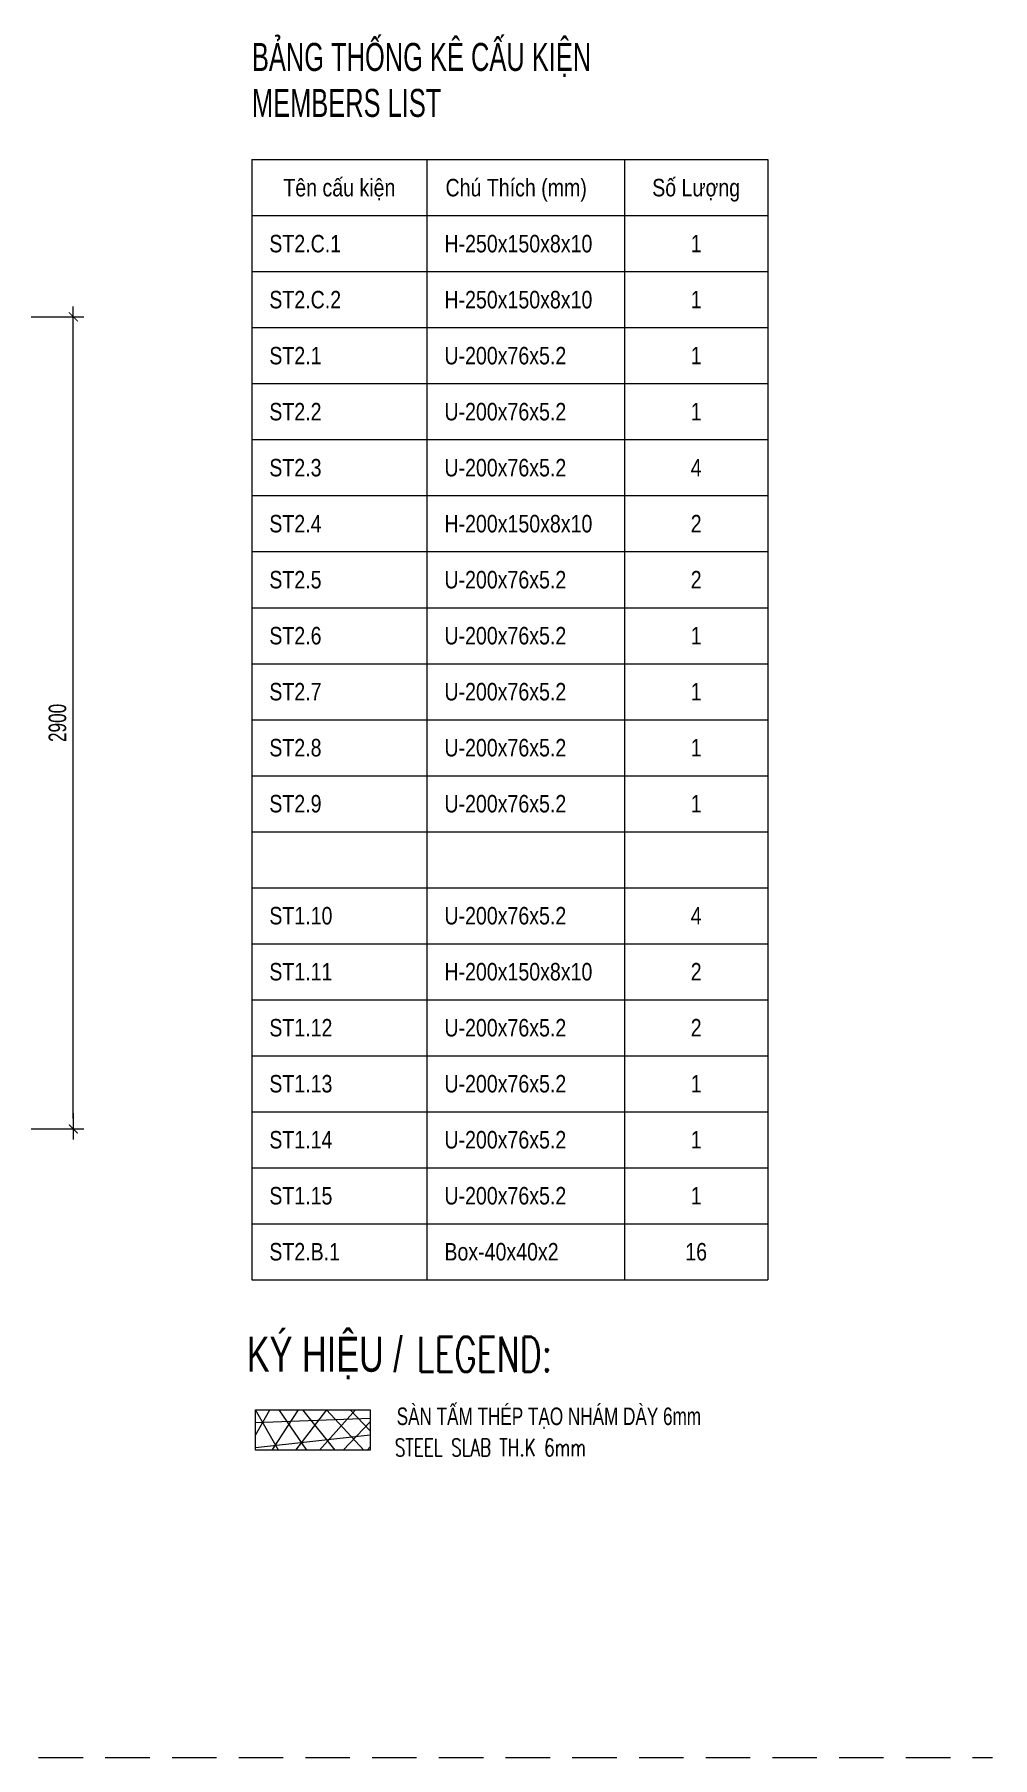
# Model space of a CAD drawing. Header units: millimetres. Extents: x 80771 to 163038, y -101774 to -59328.
# Drawn here: x 116307 to 119727, y -65653 to -59499 of the extents above; entities that cross this region are included whole.
import ezdxf
from ezdxf.enums import TextEntityAlignment as Align

# ---------------------------------------------------------------- set-up
doc = ezdxf.new("R2010")
doc.units = ezdxf.units.MM
doc.linetypes.add('HIDDEN2', pattern=[4.762499999999999, 3.175, -1.5875])
for name, color, linetype, lineweight in [('NDC_S-CONT', 3, 'Continuous', 20), ('NDC_S-HTCH-MAT', 8, 'Continuous', 15), ('NDC_S-TABL', 3, 'Continuous', 20), ('NDC_S-TEXT-EN', 2, 'Continuous', 20), ('NDC_S-TEXT-VIE', 7, 'Continuous', 20), ('NDC_S_DIM', 1, 'Continuous', 15), ('NDC_S_HIDDEN', 8, 'HIDDEN2', 13)]:
    doc.layers.add(name, color=color, linetype=linetype, lineweight=lineweight)
doc.styles.add('NDC_ARIAL', font='arial.ttf', dxfattribs={"width": 0.85})
doc.styles.add('NDC_DIM', font='', dxfattribs={"width": 0.75})
doc.styles.add('NDC_EN TXT', font='romans.shx', dxfattribs={"width": 0.8})
doc.styles.add('NDC_VIE TXT', font='arial.ttf', dxfattribs={"width": 0.8})
doc.styles.get('NDC_DIM').set_extended_font_data('Dotum')
doc.dimstyles.new('NDC_dim_25', dxfattribs={"dimscale": 25, "dimtxt": 2.5, "dimasz": 1.5, "dimexe": 1.5, "dimexo": 2.5, "dimgap": 1, "dimtad": 1, "dimdec": 0, "dimrnd": 0.001, "dimzin": 0, "dimdsep": 46, "dimtxsty": 'NDC_DIM', "dimblk": 'DIMMARK', "dimcen": 0, "dimdle": 1.2, "dimclrd": 256, "dimclre": 256, "dimclrt": 3, "dimadec": 0, "dimazin": 0, "dimtfac": 1, "dimtdec": 0, "dimtix": 1, "dimtofl": 0, "dimtmove": 2, "dimatfit": 3, "dimfxl": 6, "dimfxlon": 1, "dimtolj": 1, "dimtzin": 0, "dimlwd": -1, "dimlwe": -1, "dimarcsym": 0})

# ---------------------------------------------------------------- blocks, each defined once
blk = doc.blocks.new('DIMMARK')
at = {"layer": 'NDC_S_DIM', "color": 1}
blk.add_line((-1.5, 0), (1, 0), dxfattribs=at)
at = {"layer": 'NDC_S_DIM', "color": 2, "const_width": 0.1}
blk.add_lwpolyline([(-0.4242640687119285, -0.4242640687119285), (0.4242640687119285, 0.4242640687119285)], dxfattribs=at)
blk = doc.blocks.new('*D152')
at = {"layer": 'Defpoints', "color": 0, "transparency": 16777216}
for p in [(115724.774779579, -60507.91578608428), (116445.489269414, -60507.91578608428), (115724.774779579, -63407.91578608442)]:
    blk.add_point(p, dxfattribs=at)
at = {"layer": 'NDC_S_DIM', "transparency": 16777216}
for p, q in [((116295.489269414, -60507.91578608428), (116482.989269414, -60507.91578608428)), ((116445.489269414, -63370.41578608442), (116445.489269414, -60545.41578608428)), ((116295.489269414, -63407.91578608442), (116482.989269414, -63407.91578608442))]:
    blk.add_line(p, q, dxfattribs=at)
at = {"layer": 'NDC_S_DIM', "transparency": 16777216, "xscale": 37.5, "yscale": 37.5, "zscale": 37.5}
for p, rotation in [((116445.489269414, -60507.91578608428), 90), ((116445.489269414, -63407.91578608442), 270)]:
    blk.add_blockref('DIMMARK', p, dxfattribs=dict(at, rotation=rotation))
at = {"layer": 'NDC_S_DIM', "color": 3, "transparency": 16777216, "insert": (116389.1968677857, -61957.91578608437), "char_height": 62.5, "attachment_point": 5, "rotation": 90, "style": 'NDC_DIM'}
blk.add_mtext('\\A1;2900', dxfattribs=at)

msp = doc.modelspace()

# ---------------------------------------------------------------- hatches: boundary and pattern name
at = {"layer": 'NDC_S-HTCH-MAT', "linetype": 'Continuous'}
h = msp.add_hatch(dxfattribs=at)
h.set_pattern_fill('NET3', color=256, scale=25)
h.set_pattern_definition([(0, (-271901787.9706038, -1159065502.534422), (0, 79.375), []), (59.99999999999999, (-271901787.9706038, -1159065502.534422), (-68.74076642538981, 39.68750000000001), []), (120, (-271901787.9706038, -1159065502.534422), (-68.74076642538982, -39.68749999999998), [])])
h.paths.add_polyline_path([(117095.4732031677, -64410.63915135102), (117505.1960920546, -64410.63915111261), (117505.1960920546, -64554.66401793199), (117095.4732032869, -64554.66401817041)])

# ---------------------------------------------------------------- linework, layer by layer
at = {"layer": 'NDC_S-CONT'}
msp.add_lwpolyline([(117095.4732031677, -64410.63915135102), (117505.1960920546, -64410.63915111261), (117505.1960920546, -64554.66401793199), (117095.4732032869, -64554.66401817041)], close=True, dxfattribs=at)
at = {"layer": 'NDC_S-TABL'}
for p, q in [((117082.6082336161, -59946.40627201413), (117082.6082336161, -63946.4062733149)), ((117082.6082336161, -59946.40627201413), (118924.9227483723, -59946.40627201413)), ((117707.6082336161, -59946.40627201413), (117707.6082336161, -63946.4062733149)), ((118412.4227483723, -59946.40627201413), (118412.4227480147, -63946.4062733149)), ((118924.9227483723, -59946.40627201413), (118924.9227480147, -63946.4062733149)), ((117082.6082336161, -60146.40627201413), (118924.9227483723, -60146.40627201413)), ((117082.6082334969, -60346.40627201413), (118924.9227482531, -60346.40627249097)), ((117082.6082336161, -60546.40627201413), (118924.9227482531, -60546.40627249097)), ((117082.6082336161, -60746.40627201413), (118924.9227483723, -60746.40627249097)), ((117082.6082336161, -60946.40627201413), (118924.9227483723, -60946.40627249097)), ((117082.6082336161, -61146.40627201413), (118924.9227483723, -61146.40627201413)), ((117082.6082336161, -61346.40627201413), (118924.9227483723, -61346.40627201413)), ((117082.6082336161, -61546.40627201413), (118924.9227482531, -61546.40627249097)), ((117082.6082336161, -61746.40627201413), (118924.9227482531, -61746.40627249097)), ((117082.6082334373, -61946.40627225255), (118924.9227481935, -61946.40627225255)), ((117082.6082334373, -62146.40627237026), (118924.9227481935, -62146.40627237026)), ((117082.6082334373, -62346.40627248797), (118924.9227481935, -62346.40627248797)), ((117082.6082334373, -62546.40627260567), (118924.9227481935, -62546.40627260567)), ((117082.6082336161, -62746.40627260567), (118924.9227482531, -62746.4062730825)), ((117082.6082336161, -62946.40627260567), (118924.9227482531, -62946.4062730825)), ((117082.6082334373, -63146.40627284408), (118924.9227481935, -63146.40627284408)), ((117082.6082334373, -63346.40627296178), (118924.9227481935, -63346.40627296178)), ((117082.6082334373, -63546.40627307949), (118924.9227481935, -63546.40627307949)), ((117082.6082334373, -63746.4062731972), (118924.9227481935, -63746.4062731972)), ((117082.6082334373, -63946.4062733149), (118924.9227481935, -63946.4062733149))]:
    msp.add_line(p, q, dxfattribs=at)
at = {"layer": 'NDC_S_HIDDEN', "ltscale": 50}
msp.add_line((101795.9332159014, -65652.693534816), (119726.5097774804, -65652.693534816), dxfattribs=at)

# ---------------------------------------------------------------- texts
at = {"layer": 'NDC_S-TEXT-EN', "style": 'NDC_EN TXT', "width": 0.7}
for s, height, p in [('LEGEND:', 125, (117671.002432153, -64274.88835455613)), ('STEEL SLAB TH.K 6mm', 62.49999999999999, (117593.3256890032, -64576.77829934793))]:
    msp.add_text(s, height=height, dxfattribs=at).set_placement(p)
at = {"layer": 'NDC_S-TEXT-VIE', "style": 'NDC_VIE TXT'}
for s, height, width, p in [('BẢNG THỐNG KÊ CẤU KIỆN', 100, 0.65, (117083.0532374833, -59529.65905602788)), ('MEMBERS LIST', 100, 0.65, (117083.0532374833, -59693.92517908429)), ('KÝ HIỆU /', 125, 0.7, (117064.6180898998, -64149.88835503297))]:
    msp.add_text(s, height=height, dxfattribs=dict(at, width=width)).set_placement(p, align=Align.TOP_LEFT)
at = {"layer": 'NDC_S-TEXT-VIE', "style": 'NDC_ARIAL', "width": 0.8}
for s, p in [('Tên cấu kiện', (117395.1082336161, -60046.40627201413)), ('Chú Thích (mm)', (118026.2480196211, -60046.40627201413)), ('Số Lượng', (118668.6727482531, -60046.40627201413)), ('1', (118668.6727483723, -60246.40627201413)), ('1', (118668.6727483206, -60446.40627201414)), ('1', (118668.6727483723, -60646.40627201413)), ('1', (118668.6727483206, -60846.40627201413)), ('4', (118668.6727483723, -61046.40627189815)), ('2', (118668.6727483723, -61246.40627189815)), ('2', (118668.6727481653, -61446.40627201413)), ('1', (118668.6727481135, -61646.40627201413)), ('1', (118668.6727483723, -61846.40627213657)), ('1', (118668.6727483723, -62046.40627225428)), ('1', (118668.6727483723, -62246.40627237199)), ('4', (118668.6727483723, -62646.40627248969)), ('2', (118668.6727483723, -62846.40627248969)), ('2', (118668.6727481652, -63046.40627260567)), ('1', (118668.6727481135, -63246.40627260567)), ('1', (118668.6727483723, -63446.40627272811)), ('1', (118668.6727483723, -63646.40627284583)), ('16', (118668.6727483723, -63846.40627248669))]:
    msp.add_text(s, height=62.49999999999999, dxfattribs=at).set_placement(p, align=Align.MIDDLE_CENTER)
for s, p in [('ST2.C.1', (117145.1082336161, -60246.40627201413)), ('H-250x150x8x10', (117770.1082336161, -60246.40627201413)), ('ST2.C.2', (117145.1082335644, -60446.40627201414)), ('H-250x150x8x10', (117770.1082335644, -60446.40627201414)), ('ST2.1', (117145.1082336161, -60646.40627201413)), ('U-200x76x5.2', (117770.1082336161, -60646.40627201413)), ('ST2.2', (117145.1082335644, -60846.40627201413)), ('U-200x76x5.2', (117770.1082335644, -60846.40627201413)), ('ST2.3', (117145.1082336161, -61046.40627189815)), ('U-200x76x5.2', (117770.1082336161, -61046.40627189815)), ('ST2.4', (117145.1082336161, -61246.40627189815)), ('H-200x150x8x10', (117770.1082336161, -61246.40627189815)), ('ST2.5', (117145.1082334091, -61446.40627201413)), ('U-200x76x5.2', (117770.1082334091, -61446.40627201413)), ('ST2.6', (117145.1082333573, -61646.40627201413)), ('U-200x76x5.2', (117770.1082333573, -61646.40627201413)), ('ST2.7', (117145.1082336161, -61846.40627213657)), ('U-200x76x5.2', (117770.1082336161, -61846.40627213657)), ('ST2.8', (117145.1082336161, -62046.40627225428)), ('U-200x76x5.2', (117770.1082336161, -62046.40627225428)), ('ST2.9', (117145.1082336161, -62246.40627237199)), ('U-200x76x5.2', (117770.1082336161, -62246.40627237199)), ('ST1.10', (117145.1082336161, -62646.40627248969)), ('U-200x76x5.2', (117770.1082336161, -62646.40627248969)), ('ST1.11', (117145.1082336161, -62846.40627248969)), ('H-200x150x8x10', (117770.1082336161, -62846.40627248969)), ('ST1.12', (117145.108233409, -63046.40627260567)), ('U-200x76x5.2', (117770.108233409, -63046.40627260567)), ('ST1.13', (117145.1082333573, -63246.40627260567)), ('U-200x76x5.2', (117770.1082333573, -63246.40627260567)), ('ST1.14', (117145.1082336161, -63446.40627272811)), ('U-200x76x5.2', (117770.1082336161, -63446.40627272811)), ('ST1.15', (117145.1082336161, -63646.40627284583)), ('U-200x76x5.2', (117770.1082336161, -63646.40627284583)), ('ST2.B.1', (117145.1082336161, -63846.40627248669)), ('Box-40x40x2', (117770.1082336161, -63846.40627248669))]:
    msp.add_text(s, height=62.49999999999999, dxfattribs=at).set_placement(p, align=Align.MIDDLE_LEFT)
at = {"layer": 'NDC_S-TEXT-VIE', "style": 'NDC_VIE TXT', "width": 0.7}
msp.add_text('SÀN TẤM THÉP TẠO NHÁM DÀY 6mm', height=62.49999999999999, dxfattribs=at).set_placement((117599.7117085908, -64465.30991245942))

# ---------------------------------------------------------------- dimensions: what is measured, and where the dimension line sits
at = {"layer": 'NDC_S_DIM'}
dim = msp.add_linear_dim(base=(116445.489269414, -60507.91578608428), p1=(115724.7747795789, -63407.91578608439), p2=(115724.7747795789, -60507.91578608425), angle=90, dimstyle='NDC_dim_25', dxfattribs=at)
dim.commit()
dim.dimension.update_dxf_attribs({"geometry": '*D152', "text_midpoint": (116389.1968677857, -61957.91578608437)})

doc.saveas('drawing.dxf')
